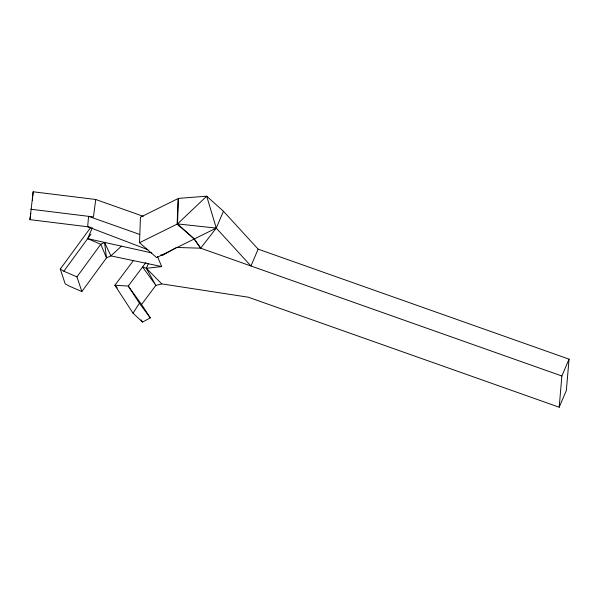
<?xml version="1.0" encoding="UTF-8"?>
<svg xmlns="http://www.w3.org/2000/svg" width="599" height="599" viewBox="0 0 599 599"><rect width="100%" height="100%" fill="white"/><g stroke="black" fill="none" stroke-linecap="round" stroke-linejoin="round"><path stroke-width="0.9" d="M194.263 238.979L177.521 223.921L178.457 198.381L206.7 196.195L223.449 211.252L216.261 228.092L156.638 257.6L139.515 242.722L140.458 217.182L178.083 198.569L177.147 224.101L194.263 238.979L200.68 248.196L561.869 376L559.189 407.215L248.278 297.201L161.805 283.904L155.852 285.401L141.544 304.457L150.259 317.852L142.54 322.082L133.015 313.157L114.866 285.266L133.577 260.348M89.296 226.954L29.95 219.646L33.162 191.785L95.75 199.497L143.258 216.306M32.421 200.47L32.646 197.865M32.788 196.128L33.162 191.785M223.449 211.252L258.139 249.147L569.05 359.153L566.369 390.368L559.189 407.215M29.95 219.646L30.804 213.222M95.75 199.497L93.429 216.935L30.841 209.231M91.003 227.058L60.252 269.093L65.164 283.769L68.75 285.888L81.861 291.548L106.495 257.877L100.774 244.31L87.664 238.649L92.336 227.702M161.805 283.904L146.381 268.322L142.577 266.974L155.852 285.401L146.381 268.322L148.5 263.365M258.139 249.147L250.959 265.986L216.261 228.092L206.7 196.195L177.521 223.921L216.261 228.092L200.68 248.196L176.54 247.462M561.869 376L569.05 359.153M133.015 313.157L139.432 303.244L128.246 286.06L114.866 285.266L117.314 287.947M60.252 269.093L63.838 271.212L90.973 234.127M81.861 291.548L76.949 276.873L100.774 244.31L104.548 242.408L110.897 255.893L161.678 266.562L157.41 256.447M145.871 262.587L128.246 286.06L141.544 304.457M121.44 246.159L110.897 255.893L106.495 257.877L104.548 242.408M175.769 247.896L162.643 255.324L160.839 254.919M139.515 242.722L177.147 224.101M146.381 268.322L161.678 266.562M87.664 238.649L151.869 252.928M139.589 234.389L88.57 216.336L87.671 226.751L147.818 249.678M63.838 271.212L76.949 276.873M139.432 303.244L150.259 317.852M193.821 238.492L200.68 248.196M141.057 319.806L142.54 322.082"/></g></svg>
